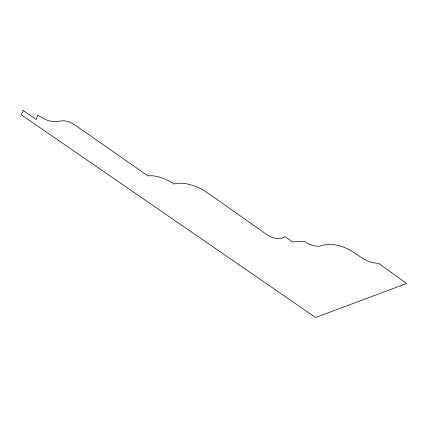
<?xml version="1.0" encoding="UTF-8"?>
<svg xmlns="http://www.w3.org/2000/svg" width="428" height="428" viewBox="0 0 428 428"><rect width="100%" height="100%" fill="white"/><g stroke="black" fill="none" stroke-linecap="round" stroke-linejoin="round"><path stroke-width="0.64" d="M23.123 110.499L21.4 114.859L315.629 317.501L406.6 283.47L378.641 263.311A18.227 9.871 18.8 0 1 362.136 258.036L353.207 252.049A26.033 13.648 20.8 0 0 326.623 244.292L319.186 246.266A14.627 7.966 22.3 0 1 304.463 241.429L292.431 241.857L284.914 236.54L283.234 237.551A12.84 6.896 24.7 0 1 266.751 234.539L208.629 193.59A31.544 16.537 29.3 0 0 173.993 184.013A28.168 14.477 31 0 0 147.944 175.892L75.419 125.361A16.077 8.079 36.7 0 0 62.124 120.846L56.073 121.606A22.165 11.101 38.6 0 1 38.017 115.121L36.107 119.46L23.123 110.499"/></g></svg>
